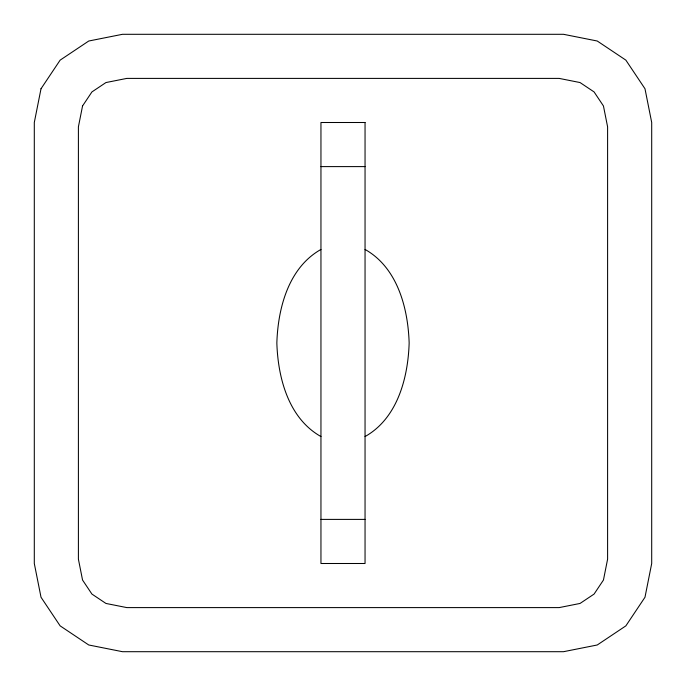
<?xml version="1.0" encoding="UTF-8"?>
<svg xmlns="http://www.w3.org/2000/svg" width="686" height="686" viewBox="0 0 686 686"><rect width="100%" height="100%" fill="white"/><g stroke="black" fill="none" stroke-linecap="round" stroke-linejoin="round"><path stroke-width="1.03" d="M320.954 249.447C288.514 267.651 277.933 308.194 276.852 343C277.933 377.806 288.514 418.349 320.954 436.553M365.046 436.553C397.486 418.349 408.067 377.806 409.148 343C408.067 308.194 397.486 267.651 365.046 249.447M320.954 166.604L365.046 166.604M320.954 519.396L365.046 519.396M41.014 88.751L34.3 122.502L34.3 563.498L41.014 597.249L60.136 625.864L88.751 644.986L122.502 651.7L563.498 651.7L597.249 644.986L625.864 625.864L644.986 597.249L651.7 563.498L651.7 122.502L644.986 88.751L625.864 60.136L597.249 41.014L563.498 34.3L122.502 34.3L88.751 41.014L60.136 60.136L41.014 88.751M82.552 105.953L78.401 126.841L78.401 559.159L82.552 580.047L91.924 594.076L105.953 603.448L126.841 607.599L559.159 607.599L580.047 603.448L594.076 594.076L603.448 580.047L607.599 559.159L607.599 126.841L603.448 105.953L594.076 91.924L580.047 82.552L559.159 78.401L126.841 78.401L105.953 82.552L91.924 91.924L82.552 105.953M365.046 122.502L320.954 122.502L320.954 563.498L365.046 563.498L365.046 122.502"/></g></svg>
